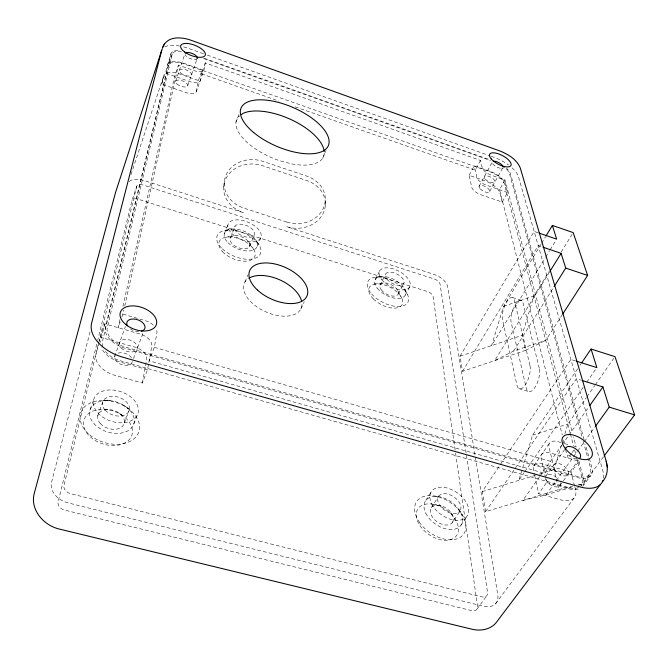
<?xml version="1.0" encoding="UTF-8"?>
<svg xmlns="http://www.w3.org/2000/svg" width="668" height="668" viewBox="0 0 668 668"><rect width="100%" height="100%" fill="white"/><g stroke="black" fill="none" stroke-linecap="round" stroke-linejoin="round"><path stroke-width="0.5" stroke-dasharray="3.34 2.5" d="M223.696 186.823L224.248 182.356M560.819 442.5L557.947 441.657A12.876 6.997 35 0 0 549.029 447.126L552.578 461.964L544.537 473.328L149.131 360.812L154.316 347.327L156.897 332.94A14.003 8.584 19.4 0 0 155.878 328.197M196.342 91.625L198.396 80.527L180.427 74.24A16.132 7.014 20.9 0 0 163.693 75.768L161.656 84.143L186.355 92.702A9.711 4.258 21 0 0 196.342 91.625L204.057 69.714L205.285 62.892L480.459 160.445L482.238 167.885A9.018 3.691 28 0 0 491.464 175.283L504.958 180.034L572.392 432.889M98.931 342.216L95.992 354.291A23.263 14.863 18.3 0 0 115.255 375.449L142.376 383.023L147.503 369.73L151.77 346.341A13.878 8.651 19.2 0 0 140.18 334.067L104.776 323.805L99.173 341.206M167.326 64.771A16.232 6.931 21 0 1 184.109 63.393L202.17 69.764L200.175 80.736A9.769 4.2 21.2 0 1 190.163 81.721L165.33 73.054L171.008 53.64A16.333 6.839 21.1 0 1 180.034 50.593M142.376 383.023L146.735 359.501A13.752 8.709 19 0 0 135.278 347.251L100.15 337.181M121.902 317.033L123.839 310.069M124.749 306.002L178.439 65.13L194.021 70.608A9.828 4.15 21.3 0 0 204.057 69.714M119.948 319.529L118.119 327.671L120.182 321.876M122.929 306.303L174.674 76.319L178.439 65.13M181.521 51.386A15.03 6.288 21.1 0 0 172.244 54.083L107.272 327.612A21.794 13.477 18.7 0 0 125.417 347.126L577.068 476.326A19.931 10.83 35.6 0 0 590.403 467.333L588.199 459.308M171.008 53.64L105.444 327.078A23.689 14.646 18.7 0 0 125.166 348.312L577.394 477.553A21.668 11.765 35.6 0 0 591.873 467.759L585.485 444.679M172.244 54.083L168.553 65.205L102.496 341.331A21.593 13.577 18.5 0 0 102.872 346.901M104.776 323.805L100.676 340.805A23.472 14.754 18.5 0 0 100.425 342.467M136.756 186.255L63.986 485.544A8.509 6.237 15.3 0 0 70.816 493.744L481.636 596.841A7.857 5.119 38.8 0 0 487.573 592.441L440.02 283.933A5.561 2.781 28.5 0 0 434.509 279.099L143.236 185.069A6.054 3.115 19.5 0 0 136.756 186.255L131.963 200.517L97.762 340.121M96.768 344.162L58.116 501.977A8.408 6.262 14.8 0 0 64.838 510.143L471.6 610.644A7.774 5.152 39.2 0 0 477.545 606.202L455.259 450.967M90.063 331.921L51.528 482.405A21.284 15.598 15.3 0 0 68.629 503.046L483.022 606.16A19.656 12.801 38.8 0 0 497.802 595.021L447.552 286.355A13.903 6.956 28.5 0 0 433.808 274.339L286.605 226.661A28.866 24.699 2.2 0 0 323.571 212.482A28.866 24.699 2.2 0 0 306.796 180.577L262.582 165.731A29.242 25.117 6.7 0 0 225.266 180.051A29.242 25.117 6.7 0 0 243.436 212.683L144.288 180.569A15.139 7.791 19.5 0 0 128.882 181.888M575.682 360.945L570.864 359.434L482.254 491.573L485.561 511.68L558.815 489.569L554.039 469.587L561.563 444.821M564.869 433.924L567.875 424.013L586.362 397.577M541.105 244.096L503.555 306.361L491.615 345.59L545.28 257.764M538.066 232.773L534.158 231.437L460.043 356.186L462.532 371.325L525.574 350.366L521.992 335.386L533.999 295.916L549.238 271.291M577.595 368.836L532.555 435.127L518.802 480.375L524.13 472.685M131.028 174.565L163.693 75.768M161.656 84.143L165.33 73.054M175.592 81.412L184.618 54.751M187.766 85.646L197.294 58.149A6.563 2.73 21.2 0 1 191.374 58.934A6.563 2.73 21.2 0 1 185.011 54.542M198.396 80.527L202.17 69.764M205.285 62.892L201.435 73.831L278.965 101.11M90.289 409.167L94.096 398.487M114.629 356.47L125.417 326.51M97.77 415.772L102.596 402.495M133.475 358.666L143.161 332.739M235.988 122.144L238.894 114.52M124.323 422.928L129.367 409.793M133.7 424.272A22.996 15.623 17.9 0 0 105.477 400.533A22.996 15.623 17.9 0 0 96.526 426.067A22.996 15.623 17.9 0 0 133.7 424.272L137.808 413.776A23.163 15.548 18.1 0 0 109.335 389.962A23.163 15.548 18.1 0 0 100.434 415.379A23.163 15.548 18.1 0 0 137.808 413.776M224.364 233.633L228.072 224.398M230.418 237.633L235.086 226.143M249.381 246.726A10.554 5.628 22.7 0 0 237.75 235.787A10.554 5.628 22.7 0 0 232.506 244.129A10.554 5.628 22.7 0 0 249.381 246.726L254.182 235.311A10.63 5.578 22.7 0 0 242.434 224.373A10.63 5.578 22.7 0 0 237.215 232.614A10.63 5.578 22.7 0 0 254.182 235.311M257.247 246.141L261.121 237.031M244.939 282.071L248.028 274.824M322.853 157.89L326.109 150.509M300.909 308.866L304.257 301.761M375.199 279.608L379.608 270.966M380 285.094L385.545 274.331M398.262 293.87L403.931 283.165M469.128 175.3L474.238 165.739L490.053 171.317A14.83 6.129 28.1 0 1 505.125 183.391L507.555 192.543L502.169 202.103L480.818 194.705A8.918 3.791 28.1 0 1 471.75 187.307L469.128 175.3L484.868 180.811A14.746 6.212 28.2 0 1 499.814 192.885L502.169 202.103M405.301 295.097L409.876 286.539M480.459 160.445L475.249 170.156L293.686 106.287M479.065 186.322L492.232 162.14A5.995 2.413 28 0 0 496.282 166.783A5.995 2.413 28 0 0 502.645 167.885M489.669 191.457L502.486 168.261M504.958 180.034L499.539 189.745L562.239 434.926M462.532 371.325L538.216 245.582L542.032 246.876M541.648 243.21L545.397 236.981M545.823 256.871L549.614 250.667M550.156 249.782L555.576 240.906M561.212 251.945L572.092 234.359M549.572 271.968L494.654 360.645L513.617 351.034L545.748 340.338L562.155 314.904M513.617 351.034L553.53 287.499M425.808 500.457L431.662 491.197M431.344 507.655L438.726 496.124M452.42 522.451A12.876 8.175 34.7 0 0 440.579 505.626A12.876 8.175 34.7 0 0 432.513 517.257A12.876 8.175 34.7 0 0 452.42 522.451L460.027 510.995A12.993 8.116 34.5 0 0 447.994 494.161A12.993 8.116 34.5 0 0 439.978 505.709A12.993 8.116 34.5 0 0 460.027 510.995M461.012 525.14L467.166 515.98M579.933 365.396L581.11 363.668M485.561 511.68L514.861 468.794M515.445 467.934L576.4 378.731L581.31 380.251M524.722 471.833L583.256 387.248M586.805 382.121L595.672 369.304M533.882 465.596L549.463 443.193M586.955 396.725L594.704 385.636M595.305 384.785L613.783 358.349M539.577 476.71L522.852 500.424L546.023 494.93L572.743 486.872M540.178 475.866L561.688 445.381M562.281 444.529L568.259 436.062M568.852 435.21L588.575 407.263M564.685 449.572L545.981 475.925A8.5 4.776 35.9 0 1 558.59 479.499M574.789 486.897L575.54 489.844A21.318 11.982 36.1 0 1 560.986 499.915L538.633 493.677L546.633 482.471L545.714 478.472M571.599 453.355L568.176 458.131L566.623 452.077M572.167 452.562L575.014 448.579M546.023 494.93L555.743 481.428M556.352 480.584L572.76 457.789M573.369 456.945L577.018 451.877M577.628 451.034L583.707 442.592M584.308 441.748L594.645 427.395M560.026 485.461L562.89 481.519M563.458 480.735L578.446 460.068M574.538 485.92L571.031 472.167L578.956 461.254L550.073 452.887A12.767 7.064 35.3 0 0 541.138 458.44L545.48 477.47M477.069 609.032L487.131 595.263M589.067 474.89L580.776 486.079A19.773 10.93 35.8 0 0 582.187 478.472L576.584 457.296M578.688 485.085L583.632 483.59L603.521 456.778M495.623 603.663L573.962 498.161M582.721 486.362L590.437 475.983M239.779 115.806L238.167 116.992A47.211 21.334 23.3 0 0 279.441 160.646L291.248 163.81A47.211 21.334 23.3 0 0 324.239 152.471M525.574 350.366L545.748 340.338M503.555 306.361L533.999 295.916M196.2 59.21L198.045 58.592M460.043 356.186L521.992 335.386M532.555 435.127L567.875 424.013M482.254 491.573L535.444 475.282M539.36 474.088L554.039 469.587M558.815 489.569L572.71 486.22M577.678 485.026L583.632 483.59M501.96 168.202L503.872 167.818M226.11 237.232L233.266 235.871M225.099 230.335L231.871 229.091M376.259 277.103L380.451 276.535M374.097 284.159L384.033 282.906M106.07 400.508L103.615 400.408L110.629 400.742M104.392 409.359L109.535 409.634M435.594 496.157L437.532 496.499M433.34 504.282L440.713 505.668M147.503 369.73L120.165 362.006A23.472 14.754 18.5 0 1 101.419 347.769M546.633 482.471L569.119 488.826A21.493 11.874 35.8 0 0 579.841 488.751M154.316 347.327L552.578 461.964M571.031 472.167L542.332 463.934A12.667 7.123 35.5 0 0 533.373 469.571L534.467 474.589M122.937 314.135L145.165 320.648A14.003 8.584 19.4 0 1 154.083 325.842M564.66 443.619L569.445 445.022M574.238 446.433L576.158 446.992L573.47 436.914M518.869 388.592L528.196 391.415M512.573 297.527L521.257 300.341M507.555 192.543L486.112 185.053A8.968 3.741 28 0 1 476.96 177.655L474.238 165.739M204.542 58.35L490.387 159.961M203.464 58.533L490.537 160.545M203.414 53.724L188.677 48.48A26.136 10.947 21.1 0 0 181.921 46.501M207.339 55.127L490.237 155.961M491.222 156.304L494.17 157.356A23.864 9.669 28.1 0 1 508.365 164.862M127.454 407.998L128.891 409.016L123.831 405.367M119.322 413.241L122.795 415.73M248.755 242.016L253.731 249.423M255.552 239.662L259.067 244.964M451.184 512.991L455.184 519.245M458.824 509.383L462.982 516.097M397.944 290.789L401.911 298.287M404.624 288.977L407.388 294.262M584.099 439.661L510.494 173.78A14.913 6.045 28.1 0 0 506.344 168.127M581.836 436.229L509.433 173.404A13.719 5.561 28.1 0 0 503.405 166.449M583.222 441.247L587.915 458.298M578.956 461.254L583.64 478.889A21.493 11.874 35.8 0 1 583.565 484.901M570.188 433.098L504.073 183.015A13.644 5.636 28.1 0 0 490.203 171.901L184.001 63.928A14.93 6.371 21 0 0 168.553 65.205M570.455 434.108L573.653 446.207M574.722 450.24L576.317 456.286M563.533 439.97L564.819 445.013M534.692 475.599L538.633 493.677M455.117 449.931L433.081 296.467A5.511 2.814 28.6 0 0 427.637 291.64L138.401 199.273A6.004 3.156 19.3 0 0 131.963 200.517M325.149 202.07L325.216 206.587M578.672 487.531A19.773 10.93 35.8 0 1 568.81 487.598L120.424 360.812A21.593 13.577 18.5 0 1 105.093 351.001M164.804 46.852A26.136 10.947 21.1 0 1 180.26 46.159M512.03 167.827A23.864 9.669 28.1 0 1 518.426 176.586L602.845 470.923A34.678 18.838 35.6 0 1 603.429 478.647M576.509 459.008A8.676 4.668 35.3 0 1 567.408 453.789M566.297 452.136A8.676 4.668 35.3 0 1 565.646 450.533M138.71 331.57A9.469 5.787 19.1 0 1 130.335 328.89M301.961 304.399A31.054 17.451 24.1 0 1 264.311 311.154A31.054 17.451 24.1 0 1 248.22 278.656M560.285 482.747A8.5 4.776 35.9 0 1 554.39 486.671A8.5 4.776 35.9 0 1 545.681 478.614M132.414 361.513A9.26 5.895 18.5 0 1 121.133 364.444A9.26 5.895 18.5 0 1 115.263 355.059M118.127 353.138A9.26 5.895 18.5 0 1 131.813 358.29M286.764 222.068L243.862 208.132A29.066 25.033 6.8 0 1 225.809 175.609A29.066 25.033 6.8 0 1 262.9 161.339L306.837 176.143A28.691 24.616 2.2 0 1 323.512 207.948A28.691 24.616 2.2 0 1 286.764 222.068M539.301 368.218L523.019 302.905A12.993 4.968 -71.7 0 0 515.22 304.842A12.993 4.968 -71.7 0 0 511.129 322.26L526.275 388.166A13.978 5.77 -73 0 0 534.985 387.348A13.978 5.77 -73 0 0 539.301 368.218M529.933 365.321L514.293 300.074A13.026 4.876 -71.7 0 0 506.611 302.061A13.026 4.876 -71.7 0 0 502.486 319.504L517.007 385.352A14.011 5.661 -73 0 0 525.574 384.476A14.011 5.661 -73 0 0 529.933 365.321M180.702 73.062A6.496 2.781 21 0 0 191.19 75.392A6.496 2.781 21 0 0 184.36 69.397A6.496 2.781 21 0 0 180.702 73.062M485.394 179.233A5.945 2.463 28.1 0 0 494.604 182.447A5.945 2.463 28.1 0 0 488.851 176.302A5.945 2.463 28.1 0 0 485.394 179.233M554.223 469.195A8.567 4.734 35.6 0 0 567.174 475.332A8.567 4.734 35.6 0 0 561.379 464.444A8.567 4.734 35.6 0 0 554.223 469.195M121.242 348.011A9.344 5.853 18.7 0 0 136.765 349.656A9.344 5.853 18.7 0 0 127.179 339.478A9.344 5.853 18.7 0 0 121.242 348.011M419.963 525.624A23.489 15.038 34.8 0 0 456.411 535.82A23.489 15.038 34.8 0 0 435.686 504.833A23.489 15.038 34.8 0 0 419.963 525.624M373.429 298.98A18.52 9.753 27.5 0 0 402.094 304.683A18.52 9.753 27.5 0 0 381.729 284.259A18.52 9.753 27.5 0 0 373.429 298.98M222.502 251.652A19.263 10.379 22.6 0 0 253.823 258.057A19.263 10.379 22.6 0 0 234.71 237.557A19.263 10.379 22.6 0 0 222.502 251.652M90.322 436.864A25.108 17.251 17.7 0 0 131.504 436.112A25.108 17.251 17.7 0 0 102.095 409.317A25.108 17.251 17.7 0 0 90.322 436.864M419.262 522.059A28.574 18.186 34.8 0 0 463.542 534.266A28.574 18.186 34.8 0 0 438.016 496.733A28.574 18.186 34.8 0 0 419.262 522.059M371.583 293.878A22.512 11.773 27.5 0 0 407.088 303.381A22.512 11.773 27.5 0 0 385.144 278.113A22.512 11.773 27.5 0 0 371.583 293.878M425.741 513.166A21.501 13.602 34.7 0 0 459.025 527.219A21.501 13.602 34.7 0 0 445.105 498.512A21.501 13.602 34.7 0 0 425.741 513.166M431.678 503.872A21.652 13.527 34.5 0 0 465.178 518.051A21.652 13.527 34.5 0 0 451.025 489.343A21.652 13.527 34.5 0 0 431.678 503.872M89.746 434.893A30.553 20.875 17.8 0 0 138.911 431.703A30.553 20.875 17.8 0 0 100.826 400.483A30.553 20.875 17.8 0 0 89.746 434.893M222.361 248.822A23.422 12.542 22.6 0 0 259.894 254.7A23.422 12.542 22.6 0 0 234.259 230.36A23.422 12.542 22.6 0 0 222.361 248.822M227.955 242.668A17.61 9.369 22.7 0 0 256.378 247.903A17.61 9.369 22.7 0 0 237.975 229.433A17.61 9.369 22.7 0 0 227.955 242.668M231.712 233.408A17.719 9.294 22.7 0 0 260.261 238.777A17.719 9.294 22.7 0 0 241.707 220.306A17.719 9.294 22.7 0 0 231.712 233.408M377.32 288.259A16.925 8.793 27.5 0 0 404.19 296.584A16.925 8.793 27.5 0 0 389.093 277.504A16.925 8.793 27.5 0 0 377.32 288.259M381.787 279.583A17.017 8.726 27.5 0 0 408.774 288.017A17.017 8.726 27.5 0 0 393.519 268.954A17.017 8.726 27.5 0 0 381.787 279.583M386.947 279.191A10.212 5.235 27.5 0 0 403.155 284.301A10.212 5.235 27.5 0 0 394.062 272.861A10.212 5.235 27.5 0 0 386.947 279.191M381.37 289.979A10.145 5.286 27.5 0 0 397.477 295.014A10.145 5.286 27.5 0 0 388.5 283.566A10.145 5.286 27.5 0 0 381.37 289.979M105.227 410.227A13.894 9.327 18.1 0 0 128.456 412.047A13.894 9.327 18.1 0 0 114.211 396.425A13.894 9.327 18.1 0 0 105.227 410.227M100.342 423.512A13.769 9.377 17.8 0 0 123.405 425.199A13.769 9.377 17.8 0 0 109.335 409.618A13.769 9.377 17.8 0 0 100.342 423.512M480.15 188.835A5.912 2.497 28.1 0 0 489.318 192.008A5.912 2.497 28.1 0 0 483.632 185.854A5.912 2.497 28.1 0 0 480.15 188.835M176.978 84.026A6.455 2.814 20.9 0 0 187.416 86.297A6.455 2.814 20.9 0 0 180.644 80.294A6.455 2.814 20.9 0 0 176.978 84.026"/><path stroke-width="1" d="M163.643 45.457C168.954 35.513 182.731 37.124 191.649 40.472L499.489 150.809C507.947 154.133 516.89 159.335 520.364 168.211L606.193 461.212C608.373 468.118 607.479 476.2 602.503 481.711M162.558 48.63A26.136 10.947 21.1 0 0 161.698 50.35L91.633 323.087A37.909 23.447 18.7 0 0 123.254 357.33L579.807 486.855A34.678 18.838 35.6 0 0 603.004 480.325M161.698 50.35L115.489 192.643L34.335 493.101C29.668 509.893 44.088 525.875 59.936 529.206L471.925 629.206C480.175 631.252 489.719 629.79 495.656 623.302L600.373 484.525M163.468 45.816L162.616 47.537L164.487 43.762M545.931 236.096L552.369 225.425L573.186 232.598L587.615 275.433L562.723 314.027M550.123 271.083L561.112 253.347L542.984 247.202M554.081 286.614L565.721 268.085L561.112 253.347M581.694 362.808L591.055 349.038L614.977 356.645L634.6 414.878L604.148 455.935M589.769 405.576L602.912 386.939L582.287 380.551M595.255 426.551L609.233 407.129L602.912 386.939M241.399 114.62L243.177 113.309A47.211 21.334 23.3 0 1 291.791 119.931A47.211 21.334 23.3 0 1 324.197 151.619M609.233 407.129L634.6 414.878M576.643 361.246L596.858 367.592L591.055 349.038M565.721 268.085L587.615 275.433M539.051 233.107L556.661 239.136L552.369 225.425M606.193 461.212L606.627 463.483M606.878 464.794L607.354 467.299M185.312 53.148A6.563 2.73 21.2 0 1 191.674 53.265A6.563 2.73 21.2 0 1 197.219 57.373M493.285 161.297A5.995 2.413 28 0 1 498.938 162.733A5.995 2.413 28 0 1 502.962 166.641M565.512 449.08A8.676 4.668 35.3 0 1 575.44 448.687A8.676 4.668 35.3 0 1 579.432 458.423M127.429 325.817A9.469 5.787 19.1 0 1 131.654 319.095A9.469 5.787 19.1 0 1 143.578 323.629A9.469 5.787 19.1 0 1 141.524 331.178M248.93 278.197A31.054 17.451 24.1 0 1 279.558 279.758A31.054 17.451 24.1 0 1 301.644 301.427M184.786 52.087A13.168 5.419 21.3 0 0 205.185 55.36A13.168 5.419 21.3 0 0 189.052 43.687A13.168 5.419 21.3 0 0 184.786 52.087M125.743 324.473A19.03 11.531 19.2 0 0 156.228 324.974A19.03 11.531 19.2 0 0 133.107 305.894A19.03 11.531 19.2 0 0 125.743 324.473M491.322 159.017A12.032 4.793 28 0 0 510.076 166.365A12.032 4.793 28 0 0 499.48 154.224A12.032 4.793 28 0 0 491.322 159.017M565.203 448.362A17.418 9.294 35.2 0 0 591.289 457.296A17.418 9.294 35.2 0 0 575.039 435.603A17.418 9.294 35.2 0 0 565.203 448.362M257.497 290.079A31.312 17.276 24.2 0 0 306.771 296.425A31.312 17.276 24.2 0 0 270.841 263.267A31.312 17.276 24.2 0 0 257.497 290.079M253.723 132.581A47.528 21.059 23.4 0 0 327.738 146.818A47.528 21.059 23.4 0 0 272.619 101.093A47.528 21.059 23.4 0 0 253.723 132.581"/></g></svg>
